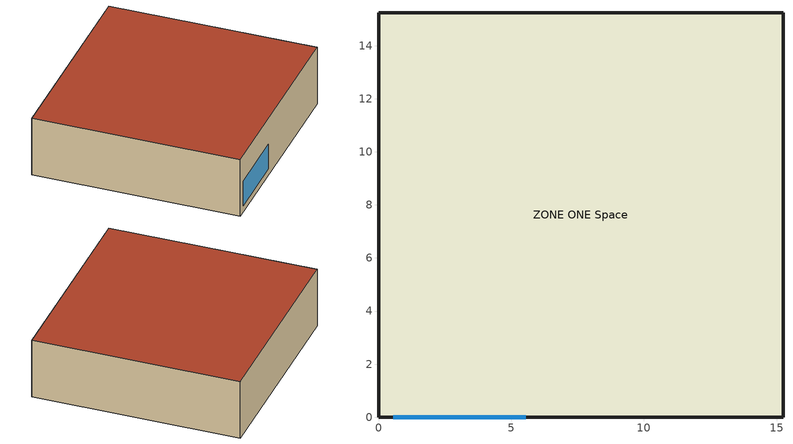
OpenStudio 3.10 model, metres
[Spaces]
ZONE ONE Space
 floor adiabatic (FLOOR): 15.24,15.24 15.24,0 0,0 0,15.24 z0
 wall outside (R13WALL): 0,0 15.24,0 15.24,15.24 0,15.24 0,0 z0:4.57
 window x2: 0.55,0 5.55,0 z0.5:2.5
 roof outside (ROOF31): 15.24,0 15.24,15.24 0,15.24 0,0 z4.57
[Site]
COLOMBO/KATUNAYAKE: Latitude {deg}=7.17; Longitude {deg}=79.88; Time Zone {hr}=6; Elevation {m}=8; Keep Site Location Information=No
[ClimateZones]
Climate Zone Institution Name 1=ASHRAE; Climate Zone Document Name 1=ANSI/ASHRAE Standard 169; Climate Zone Document Year 1=2006; Climate Zone Value 1=1A; Climate Zone Institution Name 2=CEC; Climate Zone Document Name 2=California Climate Zone Descriptions; Climate Zone Document Year 2=1995
[Building]
Simple One Zone w Windows: North Axis {deg}=0
[SizingPeriod:DesignDay] Barometric Pressure {Pa}=101229; Rain Indicator=No; Snow Indicator=No; Day of Month=21; Daylight Saving Time Indicator=No; Dry-Bulb Temperature Range Modifier Type=DefaultMultipliers
Name | Maximum Dry-Bulb Temperature {C} | Daily Dry-Bulb Temperature Range {deltaC} | Wind Speed {m/s} | Wind Direction {deg} | Month | Day Type | Humidity Condition Type | Wetbulb or DewPoint at Maximum Dry-Bulb {C} | Enthalpy at Maximum Dry-Bulb {J/kg} | Solar Model Indicator | ASHRAE Clear Sky Optical Depth for Beam Irradiance | ASHRAE Clear Sky Optical Depth for Diffuse Irradiance | Sky Clearness
COLOMBO/KATUNAYAKE Ann Clg .4% Condns Enth=>MDB | 31.1 | 4.9 | 5.7 | 270 | 5 | SummerDesignDay | Enthalpy | 23 | 88900 | ASHRAETau | 0.537 | 1.91
COLOMBO/KATUNAYAKE Ann Clg .4% Condns DP=>MDB | 30.2 | 4.9 | 5.7 | 270 | 5 | SummerDesignDay | Dewpoint | 26.9 |  | ASHRAETau | 0.537 | 1.91
COLOMBO/KATUNAYAKE Ann Clg .4% Condns WB=>MDB | 30.9 | 4.9 | 5.7 | 270 | 5 | SummerDesignDay | Wetbulb | 27.7 |  | ASHRAETau | 0.537 | 1.91
COLOMBO/KATUNAYAKE Ann Clg .4% Condns DB=>MWB | 33.1 | 4.9 | 5.7 | 270 | 5 | SummerDesignDay | Wetbulb | 25.2 |  | ASHRAETau | 0.537 | 1.91
COLOMBO/KATUNAYAKE Ann Htg Wind 99.6% Condns WS=>MCDB | 28.7 | 0 | 9.9 | 50 | 12 | WinterDesignDay | Wetbulb | 28.7 |  | ASHRAEClearSky |  |  | 0
COLOMBO/KATUNAYAKE Ann Hum_n 99.6% Condns DP=>MCDB | 29 | 0 | 2.5 | 50 | 12 | WinterDesignDay | Dewpoint | 16 |  | ASHRAEClearSky |  |  | 0
COLOMBO/KATUNAYAKE Ann Htg 99.6% Condns DB | 20.9 | 0 | 2.5 | 50 | 12 | WinterDesignDay | Wetbulb | 20.9 |  | ASHRAEClearSky |  |  | 0
[Construction]
R13WALL: R13LAYER
ROOF31: R31LAYER
FLOOR: C5 - 4 IN HW CONCRETE
[Material:NoMass] Roughness=Rough; Thermal Absorptance=0.9; Solar Absorptance=0.75; Visible Absorptance=0.75
Name | Thermal Resistance {m2-K/W}
R13LAYER | 2.290965
R31LAYER | 5.456
[Material]
C5 - 4 IN HW CONCRETE: Roughness=MediumRough; Thickness {m}=0.101498; Conductivity {W/m-K}=1.729577; Density {kg/m3}=2242.585; Specific Heat {J/kg-K}=836.8; Thermal Absorptance=0.9; Solar Absorptance=0.65; Visible Absorptance=0.65
[Space]
ZONE ONE Space: Thermal Zone=ZONE ONE
[ThermalZone]
ZONE ONE: Multiplier=1; Use Ideal Air Loads=No
[Sizing:Zone]
ZONE ONE: Zone Cooling Design Supply Air Temperature Input Method=SupplyAirTemperature; Zone Cooling Design Supply Air Temperature {C}=14; Zone Cooling Design Supply Air Temperature Difference {deltaC}=11.11; Zone Heating Design Supply Air Temperature Input Method=SupplyAirTemperature; Zone Heating Design Supply Air Temperature {C}=40; Zone Heating Design Supply Air Temperature Difference {deltaC}=11.11; Zone Cooling Design Supply Air Humidity Ratio {kg-H2O/kg-air}=0.0085; Zone Heating Design Supply Air Humidity Ratio {kg-H2O/kg-air}=0.008; Cooling Design Air Flow Method=DesignDay; Heating Design Air Flow Method=DesignDay; Account for Dedicated Outdoor Air System=No; Dedicated Outdoor Air System Control Strategy=NeutralSupplyAir; Dedicated Outdoor Air Low Setpoint Temperature for Design {C}=autosize; Dedicated Outdoor Air High Setpoint Temperature for Design {C}=autosize; Zone Load Sizing Method=Sensible Load Only No Latent Load; Zone Latent Cooling Design Supply Air Humidity Ratio Input Method=HumidityRatioDifference; Zone Cooling Design Supply Air Humidity Ratio Difference {kgWater/kgDryAir}=0.005; Zone Latent Heating Design Supply Air Humidity Ratio Input Method=HumidityRatioDifference; Zone Humidification Design Supply Air Humidity Ratio Difference {kgWater/kgDryAir}=0.005; Sizing Option=Coincident
